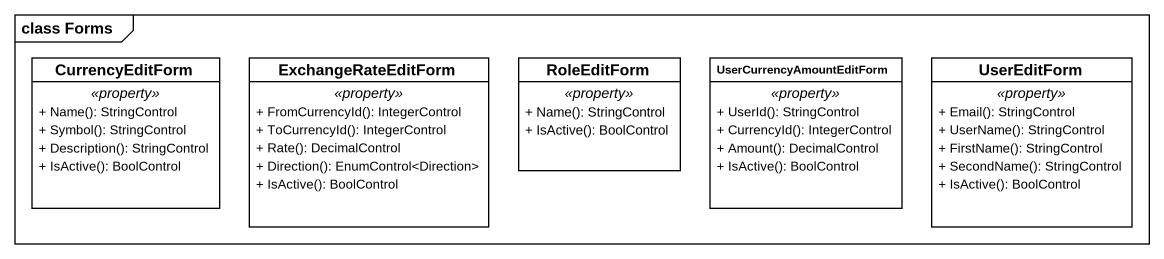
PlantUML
@startuml
mainframe class Forms
hide circle
hide empty members
skinparam classAttributeIconSize 0
class CurrencyEditForm {
  .. <<property>> ..
  + Name(): StringControl
  + Symbol(): StringControl
  + Description(): StringControl
  + IsActive(): BoolControl
}
class ExchangeRateEditForm {
  .. <<property>> ..
  + FromCurrencyId(): IntegerControl
  + ToCurrencyId(): IntegerControl
  + Rate(): DecimalControl
  + Direction(): EnumControl<Direction>
  + IsActive(): BoolControl
}
class RoleEditForm {
  .. <<property>> ..
  + Name(): StringControl
  + IsActive(): BoolControl
}
class UserCurrencyAmountEditForm {
  .. <<property>> ..
  + UserId(): StringControl
  + CurrencyId(): IntegerControl
  + Amount(): DecimalControl
  + IsActive(): BoolControl
}
class UserEditForm {
  .. <<property>> ..
  + Email(): StringControl
  + UserName(): StringControl
  + FirstName(): StringControl
  + SecondName(): StringControl
  + IsActive(): BoolControl
}
@enduml
